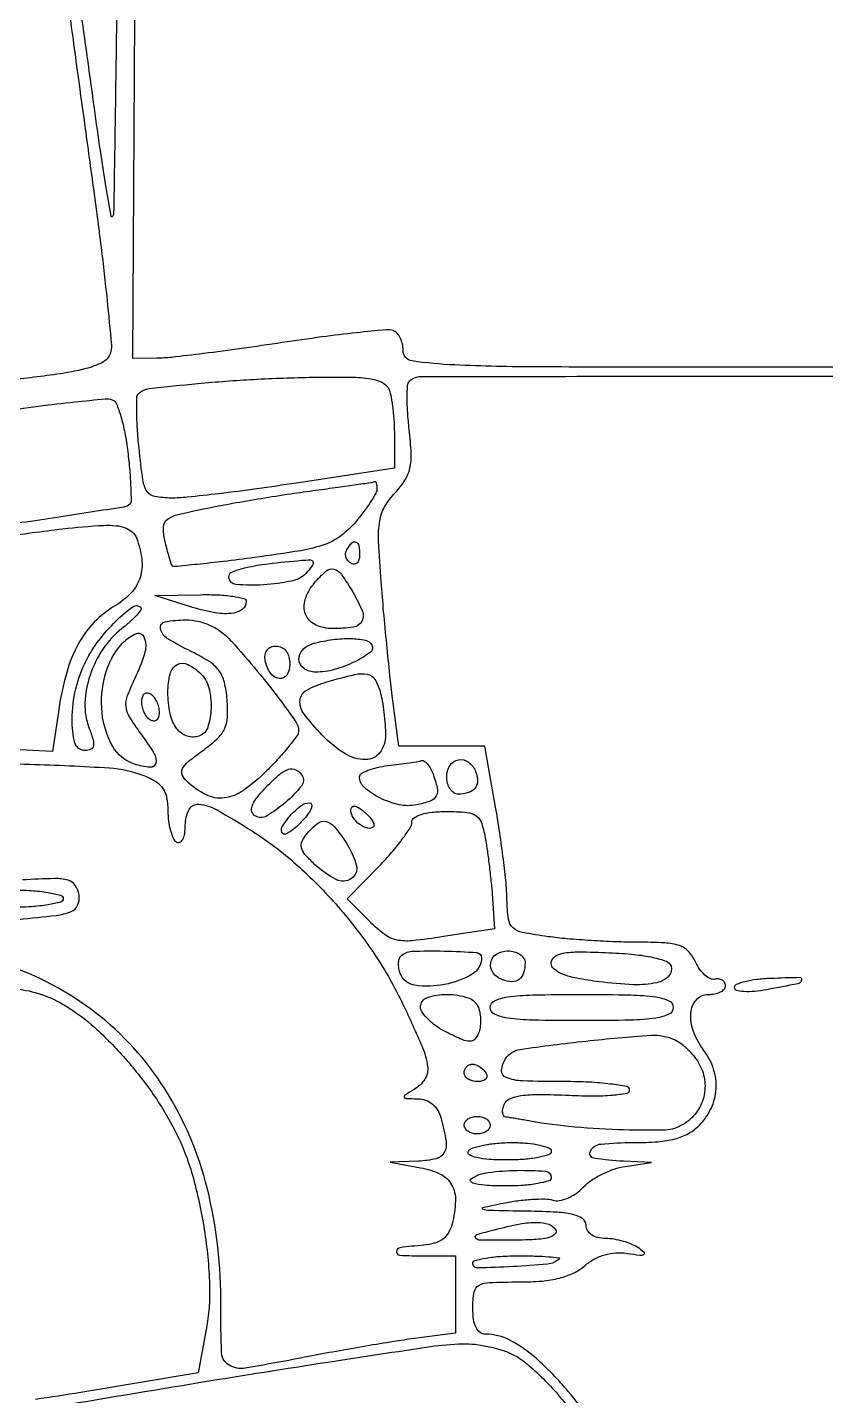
# Model space of a CAD drawing. Extents: x 24 to 1546, y 0 to 2379.
# Drawn here: x 1318.9 to 1410.5, y 742.9 to 900 of the extents above; entities that cross this region are included whole.
import ezdxf

# ---------------------------------------------------------------- set-up
doc = ezdxf.new("R2010")
doc.units = 0
doc.header["$MEASUREMENT"] = 0
doc.layers.get('0').update_dxf_attribs({"linetype": 'CONTINUOUS'})

msp = doc.modelspace()

# ---------------------------------------------------------------- linework, layer by layer
for points in [[(1448.974176, 595.301221, -0.000037), (1448.971655, 720.569876, -0.000031), (1448.986281, 846.00559, -0.414161)], [(1320.471571, 935.120878, -0.000034), (1318.111134, 952.576294, -0.018645)], [(1329.110354, 902.001601, -0.00134), (1328.951359, 889.682609, -0.000103), (1328.776816, 878.630702, -0.194758), (1328.639217, 878.305884, -0.60845), (1328.47884, 878.356872, -0.001113), (1327.893075, 881.820556, -0.004695), (1327.257219, 885.865666, -0.002722), (1326.565376, 890.736941, 0.000171), (1325.836586, 896.0634, 0.00016), (1325.087219, 901.513351, 0.000159), (1324.418469, 906.354078, 0.000545)], [(1323.203137, 905.353021, 0.000276), (1324.244402, 897.64574, 0.000273), (1325.374521, 889.349474, 0.000346), (1326.427892, 881.687624, -0.003555), (1327.33434, 874.765555, -0.005353), (1328.016899, 868.718294, -0.002309), (1328.519529, 863.556637, -0.115221), (1328.380751, 862.549838, -0.185164), (1327.49435, 861.564499, -0.055592), (1325.573377, 860.839338, -0.028802), (1322.26129, 860.194457, -0.00557), (1316.204348, 859.442159)], [(1448.961896, 861), (1405.480948, 861, -0.000664), (1377.504676, 861.037167, -0.010349), (1367.921428, 861.26102, -0.024852), (1363.035935, 861.720361, -0.372799), (1362, 862.916667, 0.055184), (1361.915744, 863.67775, 0.059605), (1361.667223, 864.381238, 0.067225), (1361.300706, 864.925221, 0.131219), (1360.867143, 865.210952, 0.104536), (1360.040631, 865.305111, 0.003305), (1356.654527, 864.960268, 0.006287), (1352.650603, 864.474738, 0.004304), (1348.117143, 863.827286, -0.002969), (1343.466817, 863.150465, -0.003608), (1339.10176, 862.573684, -0.003048), (1335.424603, 862.13752, -0.025008), (1333.739912, 862.033), (1330.979825, 862), (1331.239912, 907.75, -0.001033)], [(1386.172183, 736.896264, 0.010203), (1380.947991, 743.424668, 0.037045), (1377.252856, 747.240421, 0.061553), (1374.252612, 749.312653, 0.120959), (1371.452947, 750, -0.161857), (1370.833462, 750.205931, -0.12005), (1370.371079, 750.766192, -0.078854), (1370.0887, 751.700048, -0.034077), (1370, 753, -0.040575), (1370.148635, 754.828596, -0.228162), (1370.695583, 755.609734, -0.119924), (1371.881626, 755.94129, -0.00847), (1375.34699, 756, 0.020509), (1377.922382, 756.105684, 0.040409), (1379.942392, 756.437478, 0.050649), (1381.546206, 757.013455, 0.067215), (1382.841353, 757.862406, -0.052989), (1383.933558, 758.623447, -0.055172), (1385.146952, 759.125709, -0.055498), (1386.434154, 759.348448, -0.054816), (1387.744362, 759.284117, 0.00806), (1389.171994, 759.079345, 0.147674), (1389.619128, 759.154666, 0.527809), (1389.651075, 759.382369, 0.030606), (1389, 759.906398, 0.054917), (1388.263592, 760.315211, 0.029276), (1387.279687, 760.661623, 0.028762), (1386.221321, 760.901055, 0.039563), (1385.25, 760.984687, -0.058106), (1384.347576, 761.096145, -0.088664), (1383.627552, 761.414097, -0.109875), (1383.166055, 761.900407, -0.135916), (1383, 762.5, 0.237214), (1382.630315, 763.235377, 0.101425), (1381.605833, 763.713937, 0.045263), (1379.686153, 763.993045, 0.009221), (1376.25, 764.114999, -0.001337), (1371.936073, 764.200032, -0.076389), (1371.153648, 764.338262, -0.754988), (1371.163693, 764.539323, -0.006398), (1373.5, 765.048797, -0.01758), (1375.154004, 765.327195, -0.017821), (1376.815998, 765.487172, -0.017919), (1378.268173, 765.522741, -0.066657), (1379.171481, 765.391332, 0.113231), (1379.944776, 765.351023, 0.056663), (1380.889092, 765.629356, 0.052007), (1381.847996, 766.157891, 0.052857), (1382.671481, 766.870424, -0.056897), (1383.589017, 767.651502, -0.032888), (1384.844123, 768.379845, -0.032473), (1386.217476, 768.952631, -0.046402), (1387.5, 769.263058), (1390.5, 769.700336), (1387.309017, 769.850168, -0.027965), (1383.913152, 770.200618, -0.513229), (1383.500139, 771.02654, -0.253916), (1384.701381, 771.828792, -0.022879), (1388.440983, 772, 0.017765), (1391.251385, 772.099883, 0.046936), (1393.235011, 772.429888, 0.063849), (1394.736556, 773.040416, 0.068027), (1396, 774, 0.087131), (1397.352299, 775.928365, 0.094202), (1397.919412, 778.15025, 0.09349), (1397.633253, 780.438998, 0.084384), (1396.531803, 782.55887, -0.072444), (1395.334745, 784.734917, -0.108131), (1395.0267, 786.876438, -0.162803), (1395.65863, 788.390747, -0.21646), (1397, 789, 0.048028), (1397.765418, 789.073693, 0.068025), (1398.4125, 789.29375, 0.088204), (1398.848523, 789.618118, 0.191087), (1399, 790, 0.129467), (1398.904876, 790.36121, 0.126206), (1398.643564, 790.632813, 0.10956), (1398.250076, 790.769958, 0.080249), (1397.7866, 790.75, -0.16609), (1397.24719, 790.81832, -0.068691), (1396.628916, 791.234375, -0.057552), (1396.030871, 791.907603, -0.046121), (1395.549471, 792.75, 0.081639), (1394.755885, 793.935465, 0.123516), (1393.717153, 794.604457, 0.069199), (1392.054562, 794.921126, 0.012509), (1388.902443, 795, -0.009252), (1386.411279, 795.046103, -0.006219), (1383.568113, 795.186803, -0.006264), (1380.818484, 795.391789, -0.012319), (1378.639571, 795.635924, -0.013892), (1375.718926, 796.119245, -0.136188), (1374.611661, 796.671275, -0.178153), (1374.09341, 797.654733, -0.027639), (1373.921003, 799.885924, 0.019063), (1373.809519, 801.742498, 0.006076), (1373.504863, 804.494615, 0.006054), (1373.090715, 807.554946, 0.006716), (1372.615289, 810.5), (1371.388571, 817.5), (1366.444286, 817.5), (1361.5, 817.5), (1360.796703, 823, -0.005078), (1360.483934, 825.660453, -0.002219), (1360.120577, 829.1954, -0.002196), (1359.767845, 832.952881, -0.002932), (1359.482605, 836.367319, -0.007506), (1359.189712, 841.049672, -0.05066), (1359.314492, 843.367873, -0.09262), (1359.882287, 844.974434, -0.057502), (1361.079114, 846.584212, 0.046207), (1362.211061, 848.037184, 0.087699), (1362.779325, 849.401981, 0.066604), (1362.928529, 851.121033, 0.017865), (1362.702987, 853.860001, -0.012648), (1362.52365, 855.791303, -0.017886), (1362.469209, 857.517415, -0.014138), (1362.514938, 858.923401, -0.183161), (1362.726441, 859.393108, -0.198495), (1364.027521, 859.933257, -0.000123), (1404.953502, 859.988946, -0.000122), (1445.881101, 860.0246, -0.199075)], [(1447.507315, 579.915585, -0.000003), (1435.353617, 579.737296, -0.000219)], [(1315.5, 855.892424, -0.004146), (1320.179243, 856.538211, -0.006089), (1324.303702, 857.021626, -0.003101), (1327.796764, 857.366084, -0.105607), (1328.618984, 857.268324, -0.218215), (1329.091468, 856.820624, -0.023358), (1329.602073, 855.358234, -0.025349), (1330.061441, 853.469067, -0.017714), (1330.394329, 851.301965, -0.00767), (1330.615709, 849.131696, -0.01158), (1330.735618, 847.235569, -0.006481), (1330.778344, 845.655517, -0.202572), (1330.634465, 845.301132, -0.158827), (1329.947714, 844.951961, -0.000804), (1322.253167, 843.75955, -0.003915), (1314.243565, 842.595616, -0.004152)], [(1308.539564, 815.507278, -0.010932), (1319.113504, 815.432627, -0.00875), (1328.30326, 815.005721, -0.077612), (1332.25, 814.127991, -0.046012), (1333.604712, 813.44715, -0.104369), (1334.427273, 812.656456, -0.104089), (1334.861468, 811.599361, -0.045607), (1335, 810.083768, 0.031141), (1335.073601, 808.903156, 0.036915), (1335.29375, 807.807671, 0.040091), (1335.614368, 806.935443, 0.147258), (1336, 806.5, 0.253782), (1336.384801, 806.478234, 0.1651), (1336.712684, 806.794783, 0.083483), (1336.931329, 807.479336, 0.035659), (1337, 808.440983, -0.119194), (1337.430735, 810.222173, -0.305453), (1338.537055, 810.831383, -0.106034), (1340.639492, 810.179113, -0.013754), (1344.695423, 807.75, -0.040306), (1349.733706, 803.938231, -0.031698), (1354.545706, 799.06588, -0.031401), (1358.753987, 793.564598, -0.037104), (1361.985959, 787.86781, -0.008247), (1364.183994, 783.016123, -0.070229), (1364.816824, 780.717582, -0.176735), (1364.490316, 779.267165, -0.118577), (1363.25, 778.080099, 0.008079), (1362.202477, 777.447086, 0.354085), (1362.124529, 777.219849, 0.303549), (1362.333865, 777.066831, 0.006884), (1363.633369, 777.030409, -0.079832), (1364.571404, 776.865929, -0.090712), (1365.365336, 776.41783, -0.086979), (1365.973325, 775.699668, -0.066888), (1366.369714, 774.75, -0.024928), (1366.931757, 772.138577, -0.165147), (1366.715519, 770.841508, -0.216791), (1365.796357, 770.140887, -0.04599), (1363.75, 769.868359), (1360.5, 769.736718), (1363.988647, 769.118359, -0.068136), (1366.262478, 768.386255, -0.15411), (1367.567217, 767.162539, -0.138921), (1368.010522, 765.315416, -0.051388), (1367.625003, 762.642029, -0.075175), (1367.211096, 761.651951, -0.096588), (1366.54802, 760.923745, -0.087699), (1365.606247, 760.451678, -0.051828), (1364.366954, 760.218298, 0.011207), (1361.655182, 759.932546, 0.369513), (1361.246195, 759.480557, 0.408836), (1361.634988, 759.062052, 0.011497), (1364.333333, 759), (1368, 759), (1368, 754.561273), (1368, 750.122546), (1363.25, 749.495635, 0.006681), (1360.917988, 749.156093, 0.002673), (1357.734204, 748.631536, 0.002644), (1354.307625, 748.029478, 0.003334), (1351.143036, 747.434362, -0.006125), (1343.870574, 746.108727, -0.174769), (1342.021738, 746.441323, -0.256202), (1341.165353, 747.853454, -0.013878), (1341.080196, 753.25, 0.063341), (1339.532466, 766.70396, 0.081046), (1334.650618, 778.161483, 0.086822), (1326.712505, 786.894793, 0.086196), (1316.261762, 792.440724, -0.018129)], [(1317.858682, 797.623483, 0.006358), (1322.179411, 798.080536, 0.065638), (1323.912378, 798.521547, 0.1987), (1324.645804, 799.236398, 0.137805), (1324.800123, 800.398258, 0.108298), (1324.37771, 801.52874, 0.185299), (1323.575233, 802.115076, 0.072563), (1322.00732, 802.303644, 0.007685), (1318.319294, 802.154011)], [(1317.600596, 789.635278, -0.055743), (1320.496103, 789.003008, -0.05493), (1323.195757, 787.744877, -0.047336), (1326.600469, 785.207495, -0.029067), (1330.113019, 781.639868, -0.028262), (1333.32979, 777.520607, -0.033932), (1335.851607, 773.300612, -0.049267), (1337.817895, 768.266203, -0.029788), (1339.180671, 762.005799, -0.029894), (1339.781809, 755.697661, -0.054205), (1339.403844, 750.5339), (1338.493143, 745.5678), (1325.010952, 743.31952, -0.005552), (1319.796272, 742.509327, -0.008727)], [(1346.936509, 735.547059, 0.000028), (1337.804344, 733.996249, 0.000018), (1327.222636, 732.198282, 0.000018), (1316.874244, 730.439191, 0.000034), (1308.523527, 729.018784, -0.003559)], [(1321.5, 741.604173, -0.001368), (1338.798855, 744.486411, -0.002296), (1353.346964, 746.800896, -0.001518), (1365.138072, 748.584645, -0.02971), (1368.79966, 748.906599, -0.03742), (1370.259993, 748.838633, -0.024425), (1371.92327, 748.552857, -0.024569), (1373.526845, 748.112291, -0.042379), (1374.79966, 747.571211, -0.051213), (1376.062036, 746.7278, -0.018612), (1377.670216, 745.292773, -0.018229), (1379.325929, 743.580348, -0.020721), (1380.779798, 741.821211, 0.001388)]]:
    msp.add_lwpolyline(points, format="xyb")
for points in [[(1360.393011, 858.418213, -0.048931), (1360.627439, 857.566604, -0.014115), (1360.821697, 856.213687, -0.014054), (1360.955392, 854.667919, -0.014544), (1361, 853.134677), (1361, 849.432928), (1349.75, 847.702646, -0.00389), (1345.214771, 847.041192, -0.00452), (1340.891096, 846.484693, -0.004035), (1337.225983, 846.076574, -0.026824), (1335.389903, 845.986182, -0.044357), (1333.502272, 846.162426, -0.206799), (1332.61414, 846.756568, -0.109363), (1332.132237, 848.054597, -0.008696), (1331.689804, 851.716568, -0.009398), (1331.502043, 853.945245, -0.013825), (1331.428164, 855.908943, -0.009063), (1331.441388, 857.527543, -0.192087), (1331.627629, 857.960963, -0.169165), (1332.842541, 858.548192, -0.005209), (1338.45418, 859.13769, -0.010263), (1344.870919, 859.611614, -0.008787), (1351.643011, 859.852979, -0.007363), (1355.936098, 859.867266, -0.0378), (1358.306568, 859.660604, -0.077813), (1359.683771, 859.207512, -0.184872)], [(1359, 847.076725, -0.125895), (1358.867476, 846.558738, -0.016662), (1358.286343, 845.576529, -0.018456), (1357.500826, 844.439337, -0.014528), (1356.570529, 843.266188, -0.056398), (1354.870489, 841.654866, -0.076671), (1353.011222, 840.656236, -0.044096), (1350.243399, 839.944432, -0.007805), (1344.939503, 839.153823, -0.003159), (1341.395417, 838.70473, -0.005107), (1338.373842, 838.3725, -0.001219), (1335.740195, 838.116602, -0.25293), (1335.50965, 838.21436, -0.092422), (1335.394566, 838.43014, -0.004822), (1335.164468, 839.184669, -0.007494), (1334.91165, 840.093335, -0.005366), (1334.655149, 841.116428, -0.063282), (1334.485633, 842.672349, -0.233567), (1334.926476, 843.525823, -0.101654), (1336.17624, 844.102772, -0.008044), (1339.764472, 844.881831, -0.005673), (1342.427778, 845.383998, -0.003046), (1345.724564, 845.946263, -0.003032), (1349.09428, 846.478901, -0.004746), (1352, 846.891975, 0.001276), (1354.509573, 847.230983, 0.002005), (1356.664062, 847.536433, 0.0005), (1358.54606, 847.812877, 0.078098), (1358.75, 847.876572, -0.364205), (1358.845413, 847.853229, -0.082529), (1358.926563, 847.692531, -0.05003), (1358.982195, 847.422203, -0.025752)], [(1331.393011, 841.418213, -0.06186), (1331.998948, 838.972288, -0.105117), (1331.80988, 836.881505, -0.110772), (1330.802123, 835.122616, -0.074209), (1328.99488, 833.656047, 0.067398), (1326.554513, 831.729968, 0.067396), (1324.714232, 829.224225, 0.0568), (1323.385573, 825.949079, 0.030776), (1322.476556, 821.692229), (1321.759537, 816.910807), (1315.657959, 817.205403), (1309.556381, 817.5), (1308.342965, 828.481441, -0.004779), (1307.914762, 832.728076, -0.00748), (1307.636047, 836.38941, -0.00284), (1307.462867, 839.515653, -0.209892), (1307.640384, 839.981441, -0.162395), (1308.565553, 840.452467, -0.001641), (1315.943156, 841.534744, -0.005765), (1322.911368, 842.451755, -0.017809), (1327.643011, 842.848739, -0.036186), (1329.037117, 842.814923, -0.067061), (1330.13735, 842.556715, -0.087578), (1330.924957, 842.085514, -0.123252)], [(1357, 839.440983, -0.067432), (1356.925389, 838.890269, -0.140899), (1356.701458, 838.524436, -0.190788), (1356.36964, 838.397824, -0.136093), (1355.983688, 838.510081, -0.090427), (1355.639411, 838.820631, -0.095498), (1355.434921, 839.22714, -0.099685), (1355.401101, 839.665803, -0.108373), (1355.542705, 840.069098, -0.050477), (1356.13314, 840.838655, -0.315493), (1356.592818, 840.933879, -0.25701), (1356.914842, 840.519563, -0.039415)], [(1351, 837.5, -0.16776), (1349.33161, 836.487065, -0.037695), (1345.990996, 836.023557, -0.036851), (1342.806109, 836.059083, -0.389582), (1342, 836.936642, -0.308796), (1342.402375, 837.526039, -0.037327), (1343.985099, 838.012429, -0.026521), (1346.508997, 838.446983, -0.008053), (1350.372445, 838.839963, -0.022934), (1351.357903, 838.878812, -0.289271), (1351.657271, 838.687083, -0.268315), (1351.625523, 838.320033, -0.020543)], [(1356.258042, 835.140316, -0.0356), (1357.325345, 832.998999, -0.230908), (1357.252017, 831.829889, -0.231765), (1356.286172, 831.170808, -0.035845), (1353.906657, 831, -0.109893), (1351.939403, 831.437659, -0.191423), (1350.810688, 832.637861, -0.177388), (1350.766987, 834.363436, -0.094211), (1351.831362, 836.25, -0.036368), (1353.163844, 837.612547, -0.247227), (1354.048809, 837.828283, -0.180796), (1354.911155, 837.234073, -0.019041)], [(1344, 834.106989, -0.246526), (1343.517289, 833.187463, -0.129933), (1342.270949, 832.738785, -0.070159), (1340.233433, 832.846781, -0.027531), (1337.5, 833.539182), (1333.5, 834.790293), (1338.75, 834.895147, -0.015991), (1340.762642, 834.870973, -0.026262), (1342.457813, 834.706877, -0.024429), (1343.731472, 834.451528, -0.343667)], [(1329.725054, 830.998367, 0.078192), (1327.54727, 828.652283, 0.067801), (1326.065439, 825.636812, 0.070519), (1325.485591, 822.460259, 0.10111), (1325.945235, 819.644042, -0.018343), (1326.413523, 818.261744, -0.116998), (1326.455424, 817.527712, -0.251018), (1326.150238, 817.140744, -0.103148), (1325.475249, 817, -0.340581), (1324.337625, 817.876586, -0.067765), (1324.002687, 820.598476, -0.055107), (1324.43198, 824.071439, -0.058192), (1325.607961, 827.29966, -0.046563), (1327.061187, 829.624553, -0.03613), (1329.038714, 831.861424, -0.032914), (1330.963077, 833.511546, -0.373102), (1331.887722, 833.445611, -0.363788), (1331.911665, 833.172956, -0.028389), (1331.424699, 832.554472, -0.02832), (1330.684317, 831.806606, -0.016823)], [(1342.295455, 829.547475, -0.009097), (1345.255173, 826.13183, -0.013024), (1347.743149, 822.989941, -0.009159), (1349.676343, 820.31274, -0.152947), (1350, 819.279421, -0.156137), (1349.824857, 818.732231, -0.013094), (1348.919686, 817.530932, -0.016429), (1347.731024, 816.133305, -0.011942), (1346.322335, 814.655668, -0.04207), (1343.680483, 812.424555, -0.122956), (1341.47523, 811.562784, -0.149347), (1339.39044, 811.917761, -0.073306), (1337.164611, 813.478427, -0.107092), (1336.651161, 814.229624, -0.218954), (1336.682519, 814.927495, -0.103118), (1337.336317, 815.733487, -0.01625), (1338.968624, 816.977658, 0.03005), (1340.637386, 818.323972, 0.09591), (1341.488961, 819.466242, 0.099599), (1341.835547, 820.81882, 0.0339), (1341.804013, 822.856555, 0.037828), (1341.482461, 824.863501, 0.101043), (1340.87357, 826.170771, 0.092023), (1339.763546, 827.204805, 0.027991), (1337.75, 828.332358, -0.023207), (1334.932253, 829.875047, -0.211494), (1334.153064, 830.997933, -0.415093), (1334.683989, 831.778813, -0.04673), (1337.045455, 832, -0.055209), (1338.489818, 831.840029, -0.054155), (1339.87411, 831.367703, -0.052789), (1341.155547, 830.595208, -0.04769)], [(1331.367295, 825.644036, 0.01675), (1330.346657, 823.305179, 0.11482), (1330.16103, 822.071424, 0.120635), (1330.545072, 820.910257, 0.019281), (1331.901728, 818.91905, -0.021203), (1333.40723, 816.691024, -0.191204), (1333.607084, 815.55398, -0.383005), (1332.961791, 815.078132, -0.052846), (1331.182907, 815.441948, -0.189297), (1328.671346, 817.479179, -0.103419), (1327.447179, 821.313629, -0.092578), (1327.807086, 825.708614, -0.117324), (1329.754282, 829.273629, -0.10027), (1331.279255, 830.402947, -0.419896), (1332.239548, 830.044201, -0.17378), (1332.367401, 828.321227, -0.043757)], [(1358.409626, 829.146228, -0.388792), (1358.245716, 828.284849, -0.046964), (1356.446378, 827.188385, -0.044878), (1354.103431, 826.296509, -0.068615), (1351.952947, 826, -0.149425), (1350.627385, 826.405191, -0.233158), (1350.046436, 827.421359, -0.213322), (1350.480645, 828.578025, -0.134738), (1351.75, 829.310674, -0.030482), (1353.958348, 829.746078, -0.039623), (1356.016531, 829.858395, -0.043851), (1357.652467, 829.673846, -0.207201)], [(1349, 826.916667, -0.14074), (1348.642779, 825.672718, -0.297834), (1347.770795, 825.270086, -0.210781), (1346.769787, 825.900237, -0.100818), (1346.176676, 827.332866, -0.083236), (1346.159635, 828.00171, -0.126354), (1346.380696, 828.53647, -0.133817), (1346.820192, 828.878535, -0.099154), (1347.426676, 829, -0.12024), (1348.054646, 828.84677, -0.111791), (1348.561201, 828.41896, -0.09567), (1348.888599, 827.751548, -0.066422)], [(1338.8, 825.8, -0.13599), (1339.703949, 824.203034, -0.067549), (1339.961046, 821.872234, -0.071265), (1339.597087, 819.717388, -0.227501), (1338.621855, 818.685134, -0.172401), (1337.207467, 818.64982, -0.158515), (1336.029307, 819.510453, -0.104929), (1335.253278, 821.265168, -0.051872), (1335, 823.7, -0.060332), (1335.25486, 825.804469, -0.209199), (1336.069915, 826.868902, -0.247685), (1337.288686, 826.892382, -0.079935)], [(1359.369714, 823.75, -0.022884), (1359.602111, 822.691257, -0.011903), (1359.799577, 821.353125, -0.011811), (1359.93738, 819.966934, -0.017627), (1359.986345, 818.75, -0.163723), (1359.327788, 816.760081, -0.237871), (1357.700643, 815.954793, -0.14066), (1355.299243, 816.663521, -0.060158), (1352.687091, 818.804719, -0.029489), (1350.609046, 821.246866, -0.186735), (1350.171183, 822.787879, -0.251707), (1350.934195, 823.938518, -0.052796), (1353.25, 824.88122, -0.011775), (1356.451747, 825.724543, -0.104574), (1357.901927, 825.761683, -0.212788), (1358.758714, 825.17287, -0.072007)], [(1334, 821.381966, -0.069308), (1333.926373, 820.853366, -0.14379), (1333.70625, 820.504138, -0.190139), (1333.379909, 820.386134, -0.131946), (1333, 820.5, -0.091204), (1332.617096, 820.846464, -0.053126), (1332.29375, 821.377112, -0.050746), (1332.074178, 821.99842, -0.059645), (1332, 822.618034, -0.069308), (1332.073627, 823.146634, -0.14379), (1332.29375, 823.495862, -0.190139), (1332.620091, 823.613866, -0.131946), (1333, 823.5, -0.091204), (1333.382904, 823.153536, -0.053126), (1333.70625, 822.622888, -0.050746), (1333.925822, 822.00158, -0.059645)], [(1365.393011, 814.418213, -0.032803), (1365.91709, 812.728941, -0.178997), (1365.805371, 811.794572, -0.191257), (1365.119779, 811.193743, -0.038211), (1363.519266, 810.758932, -0.101727), (1361.550518, 810.786248, -0.061055), (1359.337076, 811.565714, -0.064524), (1357.56395, 812.751426, -0.216414), (1357, 813.993345, -0.26105), (1357.20505, 814.359323, -0.04336), (1357.954688, 814.733277, -0.038051), (1359.00487, 815.058127, -0.02512), (1360.25, 815.276604, 0.002235), (1361.541586, 815.442755, 0.002826), (1362.734197, 815.608461, 0.002237), (1363.732719, 815.757521, 0.022822), (1364.143011, 815.839963, -0.211928), (1364.432892, 815.789085, -0.064633), (1364.775441, 815.488339, -0.051999), (1365.113488, 815.012109, -0.036764)], [(1370.32411, 814.597766, -0.086065), (1370.538545, 813.51036, -0.170852), (1370.269391, 812.685595, -0.158715), (1369.521979, 812.171939, -0.071951), (1368.333333, 812, -0.148195), (1367.824861, 812.154091, -0.098894), (1367.391667, 812.5875, -0.082425), (1367.099593, 813.235391, -0.064853), (1367, 814, -0.143413), (1367.3796, 815.296226, -0.20873), (1368.355969, 815.94922, -0.207321), (1369.504144, 815.679262, -0.142098)], [(1350.410163, 814.14536, -0.318099), (1350.334115, 812.927844, -0.045822), (1348.499128, 811.035133, -0.045256), (1346.321218, 809.484081, -0.277289), (1344.998822, 809.500728, -0.19101), (1344.645854, 809.975051, -0.151864), (1344.671041, 810.61806, -0.079146), (1345.139406, 811.47838, -0.024427), (1346.099109, 812.605496, -0.021249), (1347.711192, 814.181609, -0.097447), (1348.829718, 814.848057, -0.201833), (1349.685755, 814.800714, -0.141855)], [(1350.494452, 808.993869, -0.023774), (1349.763766, 808.25982, -0.038623), (1349.070661, 807.718616, -0.046095), (1348.498952, 807.411013, -0.305748), (1348.196963, 807.469703, -0.337629), (1348.098646, 808.198052, -0.050145), (1349.01338, 809.486827, -0.048942), (1350.246137, 810.648065, -0.16593), (1351.277432, 811, -0.349393), (1351.503274, 810.820241, -0.150719), (1351.473356, 810.410699, -0.064121), (1351.120443, 809.764969, -0.026836)], [(1358.590697, 808.257364, -0.264952), (1357.934546, 808.077607, -0.097357), (1357.035287, 808.506143, -0.084765), (1356.266453, 809.310438, -0.149534), (1356, 810.181462, -0.176123), (1356.121034, 810.514408, -0.256649), (1356.405689, 810.625144, -0.110288), (1356.879936, 810.451416, -0.030483), (1357.524166, 809.979944, -0.030935), (1358.075014, 809.46205, -0.05004), (1358.466178, 808.952146, -0.066988), (1358.658254, 808.52273, -0.274667)], [(1371.467609, 806.75, -0.00841), (1371.698697, 805.25427, -0.004729), (1371.931505, 803.431149, -0.004717), (1372.131831, 801.585521, -0.007687), (1372.262923, 800.015614), (1372.5, 796.531227), (1366.65095, 795.637391, -0.011086), (1363.041661, 795.167454, -0.077153), (1361.268713, 795.250306, -0.111991), (1359.900582, 795.86744, -0.034663), (1358.185985, 797.35947), (1355.570069, 799.975385), (1359.285035, 803.779855, 0.014683), (1360.707712, 805.325074, 0.019239), (1361.908729, 806.821564, 0.017054), (1362.802527, 808.117653, 0.143374), (1363, 808.792163, -0.249344), (1363.265017, 809.290551, -0.074369), (1364.068547, 809.673645, -0.050228), (1365.317044, 809.921597, -0.023924), (1366.954687, 810, -0.01992), (1369.316339, 809.905877, -0.136961), (1370.396518, 809.509258, -0.163766), (1371.016561, 808.644443, -0.031828)], [(1355.42655, 806.471754, -0.07574), (1356.627996, 803.844075, -0.321099), (1356.07786, 802.307182, -0.278591), (1354.307298, 802.196818, -0.06732), (1351.806912, 803.965262, -0.025857), (1350.738068, 805.069594, -0.121333), (1350.336253, 805.849234, -0.169631), (1350.411021, 806.582104, -0.063834), (1350.97117, 807.465262, -0.052885), (1352.179287, 808.642375, -0.225229), (1353.135947, 808.859986, -0.166907), (1354.104904, 808.265693, -0.027464)], [(1323, 800, -0.339565), (1322.696775, 799.604992, -0.024068), (1321.25, 799.291667, -0.025878), (1319.316313, 799.071434, -0.015416), (1317, 799, -0.015416), (1314.683687, 799.071434, -0.025878), (1312.75, 799.291667, -0.024068), (1311.303225, 799.604992, -0.339565), (1311, 800, -0.339565), (1311.303225, 800.395008, -0.024068), (1312.75, 800.708333, -0.025878), (1314.683687, 800.928566, -0.015416), (1317, 801, -0.015416), (1319.316313, 800.928566, -0.025878), (1321.25, 800.708333, -0.024068), (1322.696775, 800.395008, -0.339565)], [(1371, 793.2, -0.268129), (1369.914049, 791.320531, -0.083306), (1366.738333, 790.137132, -0.083655), (1363.359718, 790.057549, -0.271656), (1361.67589, 791.402234, -0.04759), (1361.514361, 791.982947, -0.05155), (1361.471459, 792.568156, -0.057779), (1361.545171, 793.072034, -0.131935), (1361.735568, 793.402234, -0.188949), (1362.996777, 793.953253, -0.01506), (1366.705542, 793.984006, -0.012268), (1370.430682, 793.811182, -0.393598)], [(1376, 792.666667, -0.071951), (1375.828061, 791.478021, -0.158715), (1375.314405, 790.730609, -0.170852), (1374.48964, 790.461455, -0.086065), (1373.402234, 790.67589, -0.142098), (1372.320738, 791.495856, -0.207321), (1372.05078, 792.644031, -0.20873), (1372.703774, 793.6204, -0.143413), (1374, 794, -0.064853), (1374.764609, 793.900407, -0.082425), (1375.4125, 793.608333, -0.098894), (1375.845909, 793.175139, -0.148195)], [(1392.753461, 792.250526, -0.283343), (1392.479019, 791.094485, -0.144016), (1391.117297, 790.35157, -0.064227), (1388.460598, 790.124956, -0.020281), (1384.483812, 790.458756, -0.015251), (1381.953161, 790.853653, -0.047474), (1380.296486, 791.330348, -0.08194), (1379.329031, 791.908385, -0.220659), (1379, 792.617646, -0.240188), (1379.361392, 793.326556, -0.113761), (1380.331371, 793.738208, -0.046419), (1382.194188, 793.89137, -0.008391), (1385.670303, 793.79569, -0.013456), (1388.525251, 793.592045, -0.029174), (1390.696994, 793.249474, -0.034718), (1392.217426, 792.805363, -0.228368)], [(1400, 789.790753, 0.347681), (1400.236073, 789.492295, 0.044574), (1401.101562, 789.367434, 0.03677), (1402.312205, 789.390823, 0.021513), (1403.75, 789.587347, 0.003592), (1407.333982, 790.261928, 0.270267), (1407.759594, 790.636086, 0.518681), (1407.537405, 790.937496, 0.004441), (1404.165972, 790.835372, 0.019888), (1402.569284, 790.709076, 0.031756), (1401.223754, 790.461179, 0.033324), (1400.239053, 790.143244, 0.307109)], [(1370.638374, 787.5, -0.054029), (1370.818216, 786.819728, -0.035976), (1370.88158, 786.015037, -0.036121), (1370.829088, 785.215381, -0.057224), (1370.658017, 784.551189, -0.095921), (1370.226059, 783.858616, -0.213712), (1369.666173, 783.621381, -0.097965), (1368.786823, 783.81397, -0.012957), (1367.051028, 784.624431, -0.034743), (1365.883335, 785.312053, -0.041701), (1364.896239, 786.118491, -0.046539), (1364.207863, 786.920303, -0.155335), (1364, 787.573242, -0.322231), (1364.781772, 788.660348, -0.083928), (1367.034798, 789.015696, -0.075446), (1369.454871, 788.621076, -0.22681)], [(1393, 787.5, -0.292784), (1392.506808, 786.729954, -0.072528), (1391, 786.285714, -0.030643), (1388.139949, 786.054606, -0.004841), (1382.5, 786, -0.004841), (1376.860051, 786.054606, -0.030643), (1374, 786.285714, -0.072528), (1372.493192, 786.729954, -0.292784), (1372, 787.5, -0.292784), (1372.493192, 788.270046, -0.072528), (1374, 788.714286, -0.030643), (1376.860051, 788.945394, -0.004841), (1382.5, 789, -0.004841), (1388.139949, 788.945394, -0.030643), (1391, 788.714286, -0.072528), (1392.506808, 788.270046, -0.292784)], [(1396.032481, 780.939309, -0.097444), (1396.626362, 778.999706, -0.100257), (1396.43183, 777.000455, -0.099966), (1395.473535, 775.229988, -0.0963), (1393.892245, 773.942331, -0.120402), (1391.833788, 773.412891, -0.011694), (1386.648631, 773.471447, -0.015794), (1380.995563, 773.846604, -0.022303), (1376, 774.563083, 0.003367), (1375.373011, 774.677381, 0.003136), (1374.729532, 774.786059, 0.003125), (1374.156449, 774.875481, 0.010618), (1373.781385, 774.923489, -0.221784), (1373.550394, 775.062761, -0.116357), (1373.429649, 775.383498, -0.078015), (1373.442326, 775.847081, -0.045871), (1373.593107, 776.382037, -0.20318), (1374.215566, 777.02743, -0.066054), (1375.519258, 777.389171, -0.037232), (1377.641111, 777.525833, -0.009681), (1381.061722, 777.424991, 0.012006), (1383.805907, 777.356862, 0.022414), (1386.026156, 777.454639, 0.019719), (1387.68352, 777.668394, 0.365906), (1388, 778.042954, 0.360913), (1387.685809, 778.421528, 0.014606), (1385.796875, 778.718868, 0.019753), (1383.375446, 778.931091, 0.011981), (1380.5, 779, -0.007714), (1375.694419, 779.074142, -0.085618), (1373.820649, 779.457242, -0.330079), (1373.306474, 780.276153, -0.125381), (1373.765313, 781.631483, -0.216454), (1375.434579, 782.698073, -0.008114), (1382.989967, 783.655243, -0.010743), (1390.420921, 784.313138, -0.128536), (1393.227082, 783.7768, -0.056035), (1393.9668, 783.31666, -0.030674), (1394.763589, 782.603949, -0.030171), (1395.493214, 781.771031, -0.041942)], [(1371.5, 780, -0.139169), (1371.607943, 779.620352, -0.191142), (1371.478525, 779.29375, -0.138808), (1371.110654, 779.073267, -0.066118), (1370.559017, 779, -0.062283), (1369.962904, 779.074545, -0.080552), (1369.457961, 779.29375, -0.097988), (1369.120018, 779.618621, -0.153634), (1369, 780, -0.092995), (1369.071618, 780.381732, -0.096318), (1369.276414, 780.70625, -0.099231), (1369.581949, 780.923444, -0.105429), (1369.940983, 781, -0.089642), (1370.346558, 780.926698, -0.053229), (1370.7871, 780.70625, -0.051032), (1371.193797, 780.382515, -0.06081)], [(1372, 774, -0.148195), (1371.884432, 773.618646, -0.098894), (1371.559375, 773.29375, -0.082425), (1371.073457, 773.074694, -0.064853), (1370.5, 773, -0.064853), (1369.926543, 773.074694, -0.082425), (1369.440625, 773.29375, -0.098894), (1369.115568, 773.618646, -0.148195), (1369, 774, -0.148195), (1369.115568, 774.381354, -0.098894), (1369.440625, 774.70625, -0.082425), (1369.926543, 774.925306, -0.064853), (1370.5, 775, -0.064853), (1371.073457, 774.925306, -0.082425), (1371.559375, 774.70625, -0.098894), (1371.884432, 774.381354, -0.148195)], [(1379, 771, -0.323693), (1378.717994, 770.610035, -0.030871), (1377.513914, 770.29375, -0.03019), (1375.880175, 770.072197, -0.018609), (1373.940983, 770, -0.014995), (1371.867237, 770.062207, -0.040398), (1370.408386, 770.268876, -0.077973), (1369.601709, 770.588375, -0.420328), (1369.5, 771, -0.179846), (1369.999702, 771.388891, -0.027581), (1371.241025, 771.70625, -0.027868), (1372.813184, 771.926887, -0.02093), (1374.559017, 772, -0.021227), (1376.261135, 771.927706, -0.03416), (1377.695461, 771.70625, -0.037703), (1378.73472, 771.388352, -0.308946)], [(1379, 767.992802, -0.329028), (1378.714508, 767.605929, -0.028816), (1377.457813, 767.296134, -0.028963), (1375.762467, 767.081088, -0.017796), (1373.75, 767.015313, -0.012421), (1371.682549, 767.072713, -0.039086), (1370.307481, 767.253504, -0.133442), (1369.768517, 767.530117, -0.494454), (1369.796729, 767.85321, -0.109099), (1371.759315, 768.565074, -0.028872), (1375.105496, 768.809422, -0.023076), (1378.336736, 768.709296, -0.391802)], [(1379.5, 762, -0.388688), (1379.392278, 761.43334, -0.114405), (1378.506738, 761.044572, -0.03887), (1376.547345, 760.831809, -0.007615), (1373, 760.777778, -0.007606), (1370.69504, 760.812843, -0.296251), (1370.292955, 761.091749, -0.444141), (1370.459831, 761.439316, -0.009516), (1372.5, 762, -0.014629), (1375.422248, 762.653202, -0.0477), (1377.393854, 762.841723, -0.080981), (1378.708435, 762.627405, -0.175263)], [(1379.916667, 758.633055, -0.15731), (1378.591164, 758.057, -0.011625), (1374.595871, 757.758176, -0.008263), (1370.516401, 757.615828, -0.4196), (1370, 758.122837, -0.338709), (1370.263059, 758.466613, -0.02408), (1371.517708, 758.742333, -0.026086), (1373.18603, 758.936748, -0.015964), (1375.166667, 759, -0.006673), (1377.119925, 758.97393, -0.012602), (1378.693229, 758.89221, -0.009619), (1379.871199, 758.778376, -0.649462)]]:
    msp.add_lwpolyline(points, format="xyb", close=True)

doc.saveas('drawing.dxf')
